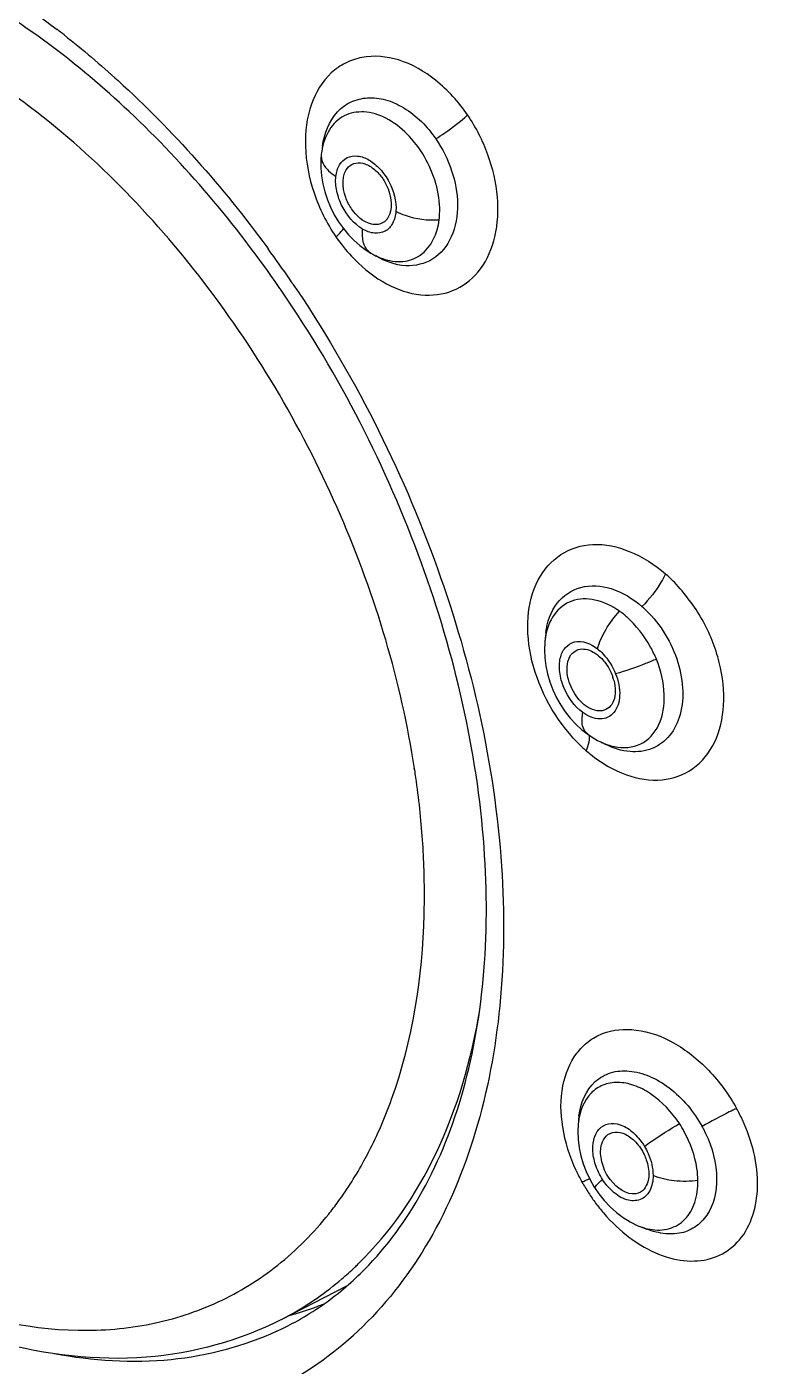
# Model space of a CAD drawing. Header units: millimetres. Extents: x 1241 to 1836, y -3 to 418.
# Drawn here: x 1635.13 to 1639.02, y 350.18 to 357.29 of the extents above; entities that cross this region are included whole.
import ezdxf

# ---------------------------------------------------------------- set-up
doc = ezdxf.new("R2010")
doc.units = ezdxf.units.MM
doc.header["$LTSCALE"] = 32.67
doc.layers.get('0').update_dxf_attribs({"linetype": 'CONTINUOUS'})
doc.layers.add('1', color=7, linetype='CONTINUOUS')

msp = doc.modelspace()

# ---------------------------------------------------------------- linework, layer by layer
at = {"color": 7, "linetype": 'Continuous'}
for p, q in [((1636.7022, 356.6576), (1636.6982, 356.6307)), ((1636.6934, 356.5848), (1636.6931, 356.5418)), ((1636.696, 356.6148), (1636.6934, 356.5848)), ((1636.698, 356.6293), (1636.696, 356.6148)), ((1636.6982, 356.6307), (1636.698, 356.6293)), ((1636.8702, 356.1571), (1636.901, 356.1301)), ((1636.4064, 356.1221), (1636.4136, 356.1123)), ((1636.9586, 356.09), (1636.9696, 356.0836)), ((1636.9695, 356.0837), (1636.9696, 356.0836)), ((1637.8834, 354.0234), (1637.8815, 353.982)), ((1637.884, 354.0299), (1637.8834, 354.0234)), ((1637.886, 354.0472), (1637.8861, 354.0484)), ((1638.0478, 353.5878), (1638.0796, 353.5587)), ((1638.0796, 353.5587), (1638.1109, 353.5345)), ((1638.1634, 353.502), (1638.1785, 353.4944)), ((1638.1785, 353.4944), (1638.1803, 353.4935)), ((1638.1803, 353.4933), (1638.207, 353.4803)), ((1638.2072, 353.4804), (1638.2044, 353.4818)), ((1637.1911, 353.3447), (1637.1897, 353.352)), ((1637.1923, 353.3444), (1637.1911, 353.3517)), ((1638.0606, 351.4634), (1638.0589, 351.4257)), ((1638.0623, 351.4862), (1638.0623, 351.4869)), ((1638.0747, 351.2954), (1638.0868, 351.2537)), ((1638.0868, 351.2537), (1638.1023, 351.2125)), ((1638.1503, 351.1224), (1638.1699, 351.094)), ((1638.4079, 350.913), (1638.424, 350.9066)), ((1636.4844, 350.4266), (1636.8306, 350.6049)), ((1636.5565, 350.4131), (1636.5562, 350.413))]:
    msp.add_line(p, q, dxfattribs=at)
for points in [[(1636.6931, 356.5418), (1636.6965, 356.4993), (1636.7037, 356.4566), (1636.7144, 356.4141), (1636.7283, 356.3728), (1636.7451, 356.3327), (1636.765, 356.2935), (1636.788, 356.2557)], [(1636.788, 356.2557), (1636.8136, 356.2199), (1636.8412, 356.1869), (1636.8702, 356.1571)], [(1636.901, 356.1301), (1636.9338, 356.1057), (1636.9586, 356.0899)], [(1636.9698, 356.0835), (1636.9741, 356.0811), (1636.9792, 356.0782), (1636.9845, 356.075), (1636.9854, 356.0745)], [(1637.8856, 354.0485), (1637.8851, 354.0426), (1637.8845, 354.0355), (1637.884, 354.0313)], [(1637.8815, 353.982), (1637.8833, 353.9402), (1637.8886, 353.8978), (1637.8975, 353.8551), (1637.91, 353.8127), (1637.9263, 353.7701), (1637.9458, 353.7286), (1637.9677, 353.6896), (1637.9918, 353.6534), (1638.0185, 353.6193), (1638.0478, 353.5878)], [(1638.1109, 353.5345), (1638.1351, 353.5183), (1638.1634, 353.502)], [(1638.0623, 351.4862), (1638.0616, 351.4764), (1638.0609, 351.4669), (1638.0605, 351.4625)], [(1638.0589, 351.4257), (1638.0607, 351.3818), (1638.0659, 351.3381), (1638.0747, 351.2954)], [(1638.1023, 351.2125), (1638.1218, 351.1714), (1638.1455, 351.13), (1638.1504, 351.1223)], [(1638.1699, 351.094), (1638.1979, 351.0589), (1638.2298, 351.0249), (1638.2639, 350.9943), (1638.2993, 350.9676), (1638.3366, 350.9447), (1638.3745, 350.9263), (1638.3878, 350.921)], [(1638.3871, 350.9211), (1638.3964, 350.9175), (1638.4079, 350.913)]]:
    msp.add_lwpolyline(points, dxfattribs=at)
for centre, radius, start, end in [((1632.3427, 353.4377), 4.8418, 51.90411, 52.47264), ((1636.9266, 356.3133), 0.3982, 353.33739, 359.59616), ((1631.1354, 352.2564), 6.5366, 34.38406, 36.14879), ((1637.1385, 356.3882), 0.3483, 241.00381, 244.76074), ((1637.1284, 356.3664), 0.3243, 244.73571, 250.73021), ((1631.0853, 352.2219), 6.5974, 34.14969, 34.38753), ((1631.2943, 352.3339), 6.2916, 34.38605, 34.61058), ((1637.987, 353.7688), 0.8181, 44.42073, 49.00348), ((1638.0147, 353.8152), 0.4572, 48.72948, 54.44557), ((1638.0511, 353.8098), 0.5324, 48.11263, 49.18233), ((1638.2548, 353.9916), 0.3729, 171.41216, 173.86982), ((1638.3399, 354.0157), 0.455, 172.64706, 175.88005), ((1638.0096, 353.7569), 0.2484, 14.93046, 19.62854), ((1638.6618, 354.0862), 0.8491, 224.44506, 225.05476), ((1638.635, 354.0588), 0.8108, 225.02787, 228.98307), ((1638.6279, 354.0561), 0.804, 229.23696, 231.35612), ((1632.3962, 352.6176), 4.8508, 8.14149, 8.61782), ((1632.697, 352.6563), 4.5476, 3.99883, 8.19533), ((1633.1062, 352.683), 4.1375, 359.55844, 4.0252), ((1633.3073, 352.6824), 3.9364, 358.47968, 359.54366), ((1638.0723, 351.0889), 0.9479, 24.81845, 28.93608), ((1638.4423, 351.4296), 0.383, 173.79826, 174.93737), ((1638.4567, 351.4605), 0.3952, 173.14779, 176.17824), ((1638.0934, 351.1364), 0.6032, 28.45284, 33.2037), ((1638.1602, 351.1409), 0.6387, 28.13699, 29.07579), ((1635.0467, 352.2968), 2.1391, 331.26594, 332.79214), ((1638.9078, 351.6134), 0.9451, 204.80838, 208.91041), ((1638.9888, 351.6657), 1.0413, 209.27454, 213.01803), ((1638.9732, 351.6553), 1.0226, 213.0097, 216.68822), ((1638.7911, 351.474), 0.7644, 233.41572, 234.05753), ((1638.7801, 351.4586), 0.7456, 234.04748, 237.02978), ((1635.6695, 351.9748), 1.7509, 310.45858, 313.46806), ((1635.6536, 351.9917), 1.7741, 313.46369, 314.27438), ((1635.7061, 351.9308), 1.6937, 299.15399, 310.48003), ((1635.7657, 351.8364), 1.6293, 309.35727, 314.28407), ((1635.8083, 351.7838), 1.5616, 298.61708, 309.37264), ((1636.0723, 352.1008), 1.7142, 285.36092, 289.88304), ((1636.0802, 352.0782), 1.6903, 289.89083, 292.0495), ((1635.7243, 351.9015), 1.6592, 297.26498, 299.09967), ((1635.7568, 351.8827), 1.6731, 296.5552, 298.54414), ((1635.7557, 351.885), 1.6756, 294.8172, 296.55491)]:
    msp.add_arc(centre, radius, start, end, dxfattribs=at)
for points, knots in [([(1632.4303, 351.9516), (1632.1545, 352.3546), (1631.6964, 353.2117), (1631.3101, 354.5626), (1631.2661, 355.6797), (1631.4271, 356.4755), (1631.6316, 356.9838), (1631.9198, 357.4082), (1632.2852, 357.7345), (1632.7167, 357.9498), (1633.1985, 358.0463), (1633.7138, 358.0232), (1634.451, 357.8304), (1634.9696, 357.5253), (1635.2921, 357.2776)], [0, 0, 0, 0, 0.153873, 0.303399, 0.439597, 0.501144, 0.558098, 0.611087, 0.661377, 0.710765, 0.761237, 0.814541, 0.871885, 1, 1, 1, 1]), ([(1636.4725, 355.9075), (1636.2399, 356.2444), (1635.7337, 356.8459), (1634.9709, 357.4252), (1634.3418, 357.7148), (1633.8966, 357.8365), (1633.4725, 357.8688), (1633.2026, 357.8299), (1633.0773, 357.7957)], [0, 0, 0, 0, 0.298994, 0.569805, 0.691403, 0.802937, 0.905115, 1, 1, 1, 1]), ([(1637.1911, 353.3517), (1637.1204, 353.8137), (1636.8445, 354.7308), (1636.1357, 355.9455), (1635.3342, 356.7689), (1634.619, 357.2231), (1634.0904, 357.4381), (1633.5708, 357.5287), (1633.0781, 357.4882), (1632.6332, 357.3139), (1632.2579, 357.0128), (1631.9678, 356.6013), (1631.7708, 356.0976), (1631.6712, 355.5206), (1631.6704, 355.1144), (1631.6849, 354.9049)], [0, 0, 0, 0, 0.146983, 0.29735, 0.43883, 0.503329, 0.562709, 0.617158, 0.667712, 0.716257, 0.765207, 0.816859, 0.872837, 0.933956, 1, 1, 1, 1]), ([(1635.33, 357.2482), (1635.4286, 357.1709), (1635.8255, 356.8342), (1636.1728, 356.4406), (1636.4064, 356.1221)], [0, 0, 0, 0, 0.240798, 1, 1, 1, 1]), ([(1637.4729, 356.8232), (1637.4258, 356.8921), (1637.3179, 357.0113), (1637.1215, 357.127), (1636.944, 357.1435), (1636.8226, 357.103), (1636.7172, 357.0293), (1636.6258, 356.8751), (1636.5991, 356.6473), (1636.6475, 356.4027), (1636.7244, 356.2474), (1636.7737, 356.1758)], [0, 0, 0, 0, 0.139941, 0.265397, 0.37443, 0.425834, 0.477318, 0.587204, 0.713568, 0.854178, 1, 1, 1, 1]), ([(1636.7023, 356.6575), (1636.7117, 356.723), (1636.7473, 356.8213), (1636.8515, 356.8977), (1636.9428, 356.9198), (1637.0413, 356.9081), (1637.1756, 356.8457), (1637.26, 356.7616), (1637.3045, 356.696)], [0, 0, 0, 0, 0.242904, 0.352174, 0.462255, 0.579445, 0.709145, 1, 1, 1, 1]), ([(1637.3248, 356.3105), (1637.3258, 356.4107), (1637.2791, 356.5645), (1637.1592, 356.7232), (1637.0484, 356.8097), (1636.9283, 356.8481), (1636.8122, 356.8284), (1636.7287, 356.7454), (1636.7046, 356.6707), (1636.6982, 356.6307)], [0, 0, 0, 0, 0.286044, 0.432024, 0.565332, 0.68082, 0.782467, 0.88429, 1, 1, 1, 1]), ([(1636.8926, 356.0364), (1636.944, 355.9878), (1637.0534, 355.9078), (1637.2398, 355.8532), (1637.4194, 355.8843), (1637.557, 356.0037), (1637.6308, 356.1827), (1637.641, 356.395), (1637.5886, 356.6174), (1637.5175, 356.7581), (1637.4729, 356.8232)], [0, 0, 0, 0, 0.132587, 0.249515, 0.354797, 0.459743, 0.576145, 0.708085, 0.852053, 1, 1, 1, 1]), ([(1637.3045, 356.696), (1637.3203, 356.7063), (1637.3785, 356.7458), (1637.4349, 356.7884), (1637.4729, 356.8232)], [0, 0, 0, 0, 0.267819, 1, 1, 1, 1]), ([(1637.3045, 356.696), (1637.3398, 356.6442), (1637.3945, 356.5323), (1637.419, 356.4093), (1637.4191, 356.349)], [0, 0, 0, 0, 0.509737, 1, 1, 1, 1]), ([(1636.6971, 356.5895), (1636.6988, 356.5808), (1636.713, 356.5422), (1636.7463, 356.5139), (1636.7734, 356.4972)], [0, 0, 0, 0, 0.21646, 1, 1, 1, 1]), ([(1636.7734, 356.4972), (1636.7759, 356.5185), (1636.7868, 356.5582), (1636.8304, 356.6023), (1636.8922, 356.61), (1636.9548, 356.5852), (1637.0125, 356.5357), (1637.0727, 356.448), (1637.0963, 356.3651), (1637.0922, 356.3123)], [0, 0, 0, 0, 0.115071, 0.214041, 0.313552, 0.429958, 0.566391, 0.715521, 1, 1, 1, 1]), ([(1636.8567, 356.3245), (1636.8439, 356.3433), (1636.8088, 356.4095), (1636.8021, 356.5094), (1636.8407, 356.5478)], [0, 0, 0, 0, 0.294849, 1, 1, 1, 1]), ([(1636.8407, 356.5478), (1636.8511, 356.5581), (1636.8806, 356.5732), (1636.9324, 356.5659), (1636.9818, 356.5348), (1637.0095, 356.5036), (1637.0219, 356.4855)], [0, 0, 0, 0, 0.203712, 0.427848, 0.69541, 1, 1, 1, 1]), ([(1636.9153, 356.2169), (1636.8686, 356.2447), (1636.8117, 356.3129), (1636.7754, 356.4158), (1636.7703, 356.4714), (1636.7734, 356.4972)], [0, 0, 0, 0, 0.498782, 0.760968, 1, 1, 1, 1]), ([(1637.0219, 356.4855), (1637.0334, 356.4687), (1637.0665, 356.4064), (1637.077, 356.3212), (1637.05, 356.2775)], [0, 0, 0, 0, 0.28413, 1, 1, 1, 1]), ([(1636.998, 356.2418), (1636.9863, 356.2399), (1636.9285, 356.2436), (1636.8818, 356.2878), (1636.8567, 356.3245)], [0, 0, 0, 0, 0.210436, 1, 1, 1, 1]), ([(1637.0922, 356.3123), (1637.0905, 356.2899), (1637.0813, 356.2479), (1637.0379, 356.2), (1636.9744, 356.1903), (1636.9344, 356.2056), (1636.9153, 356.2169)], [0, 0, 0, 0, 0.271575, 0.502362, 0.731641, 1, 1, 1, 1]), ([(1637.4191, 356.349), (1637.4195, 356.29), (1637.4023, 356.1781), (1637.2992, 356.0442), (1637.1365, 356.0074), (1637.0335, 356.0458), (1636.9854, 356.0745)], [0, 0, 0, 0, 0.274701, 0.510998, 0.739267, 1, 1, 1, 1]), ([(1637.0922, 356.3123), (1637.1079, 356.3036), (1637.1802, 356.272), (1637.2615, 356.2625), (1637.3221, 356.2671)], [0, 0, 0, 0, 0.227774, 1, 1, 1, 1]), ([(1637.05, 356.2775), (1637.0471, 356.2728), (1637.0343, 356.2555), (1637.0136, 356.2444), (1636.998, 356.2418)], [0, 0, 0, 0, 0.262261, 1, 1, 1, 1]), ([(1637.0213, 356.0603), (1637.0554, 356.0485), (1637.1257, 356.0364), (1637.265, 356.0837), (1637.3136, 356.1963), (1637.3221, 356.2671)], [0, 0, 0, 0, 0.257127, 0.491307, 1, 1, 1, 1]), ([(1636.7737, 356.1758), (1636.7782, 356.1799), (1636.7924, 356.1939), (1636.8063, 356.2086), (1636.8136, 356.2204)], [0, 0, 0, 0, 0.305349, 1, 1, 1, 1]), ([(1636.7737, 356.1758), (1636.7825, 356.163), (1636.8185, 356.1136), (1636.8595, 356.0677), (1636.8926, 356.0364)], [0, 0, 0, 0, 0.254023, 1, 1, 1, 1]), ([(1636.9252, 356.1296), (1636.9226, 356.1357), (1636.9134, 356.1639), (1636.913, 356.1942), (1636.9153, 356.2169)], [0, 0, 0, 0, 0.225675, 1, 1, 1, 1]), ([(1636.9033, 350.67), (1637.0259, 350.7896), (1637.2464, 351.0835), (1637.4648, 351.6203), (1637.5774, 352.2519), (1637.5773, 353.2179), (1637.2801, 354.491), (1636.7919, 355.4408), (1636.4863, 355.8873)], [0, 0, 0, 0, 0.091824, 0.194036, 0.308173, 0.433696, 0.709878, 1, 1, 1, 1]), ([(1636.5452, 355.9254), (1636.8622, 355.458), (1637.3684, 354.4633), (1637.6726, 353.1283), (1637.6666, 352.1099), (1637.5417, 351.4335), (1637.2991, 350.8482), (1637.0539, 350.5241), (1636.9163, 350.39)], [0, 0, 0, 0, 0.285318, 0.557626, 0.682565, 0.797692, 0.902945, 1, 1, 1, 1]), ([(1636.4844, 350.4266), (1636.2634, 350.3128), (1635.7521, 350.1748), (1634.9395, 350.274), (1634.1327, 350.637), (1633.3745, 351.2251), (1632.7045, 351.9966), (1632.1626, 352.9013), (1631.783, 353.8798), (1631.651, 354.5626), (1631.6223, 354.8991)], [0, 0, 0, 0, 0.099045, 0.204344, 0.320141, 0.447372, 0.583786, 0.724959, 0.865445, 1, 1, 1, 1]), ([(1631.6849, 354.9049), (1631.7103, 354.5405), (1631.8545, 353.7975), (1632.2899, 352.7444), (1632.915, 351.7951), (1633.6776, 351.0324), (1634.5145, 350.521), (1635.2496, 350.3434), (1635.7897, 350.3878), (1636.1534, 350.5056), (1636.4766, 350.7056), (1636.6553, 350.8865), (1636.735, 350.9861)], [0, 0, 0, 0, 0.140003, 0.287353, 0.434232, 0.572878, 0.697438, 0.80601, 0.855663, 0.90353, 0.951122, 1, 1, 1, 1]), ([(1638.0556, 353.4916), (1637.9404, 353.6101), (1637.8134, 353.8347), (1637.7818, 354.1473), (1637.8301, 354.3531), (1637.9578, 354.5026), (1638.1444, 354.5592), (1638.3459, 354.5134), (1638.4671, 354.4359), (1638.5237, 354.3862)], [0, 0, 0, 0, 0.289219, 0.424658, 0.543942, 0.64928, 0.752837, 0.868232, 1, 1, 1, 1]), ([(1638.5237, 354.3862), (1638.5171, 354.3719), (1638.4832, 354.309), (1638.4381, 354.2525), (1638.3991, 354.2127)], [0, 0, 0, 0, 0.220391, 1, 1, 1, 1]), ([(1637.8886, 354.074), (1637.8958, 354.1296), (1637.9309, 354.2364), (1638.0732, 354.3335), (1638.2494, 354.318), (1638.3513, 354.2542), (1638.3991, 354.2127)], [0, 0, 0, 0, 0.251451, 0.475177, 0.716335, 1, 1, 1, 1]), ([(1638.1258, 353.4281), (1638.183, 353.3824), (1638.3026, 353.3101), (1638.5013, 353.2759), (1638.6811, 353.34), (1638.801, 353.4921), (1638.8447, 353.6962), (1638.8187, 353.9238), (1638.728, 354.1496), (1638.6276, 354.2817), (1638.5713, 354.3414)], [0, 0, 0, 0, 0.130042, 0.243674, 0.346738, 0.452692, 0.5728, 0.708614, 0.854272, 1, 1, 1, 1]), ([(1638.2805, 354.1872), (1638.2415, 354.2151), (1638.1596, 354.2554), (1638.0243, 354.2559), (1637.9203, 354.1734), (1637.8927, 354.0909), (1637.8861, 354.0473)], [0, 0, 0, 0, 0.278992, 0.516652, 0.743383, 1, 1, 1, 1]), ([(1638.1633, 353.9879), (1638.1722, 354.0235), (1638.2052, 354.0951), (1638.2523, 354.1575), (1638.2805, 354.1872)], [0, 0, 0, 0, 0.472544, 1, 1, 1, 1]), ([(1638.4066, 354.2062), (1638.487, 354.1342), (1638.5778, 353.9913), (1638.6219, 353.7868), (1638.6115, 353.6431), (1638.5562, 353.5236), (1638.4558, 353.4488), (1638.3293, 353.4329), (1638.2472, 353.4605), (1638.2072, 353.4804)], [0, 0, 0, 0, 0.289873, 0.430651, 0.558324, 0.670348, 0.77372, 0.880005, 1, 1, 1, 1]), ([(1638.4757, 353.9331), (1638.4666, 353.9549), (1638.4268, 354.0385), (1638.368, 354.1133), (1638.3163, 354.1589)], [0, 0, 0, 0, 0.255173, 1, 1, 1, 1]), ([(1638.0856, 353.6497), (1638.0404, 353.6821), (1637.9885, 353.7548), (1637.9594, 353.86), (1637.9599, 353.9352), (1637.9862, 353.997), (1638.0608, 354.0443), (1638.1294, 354.0141), (1638.1633, 353.9879)], [0, 0, 0, 0, 0.291187, 0.438191, 0.568868, 0.678228, 0.775414, 1, 1, 1, 1]), ([(1638.0085, 353.8249), (1638.0049, 353.8386), (1637.9965, 353.8854), (1638.006, 353.9409), (1638.03, 353.9651)], [0, 0, 0, 0, 0.293288, 1, 1, 1, 1]), ([(1638.03, 353.9651), (1638.0385, 353.9737), (1638.0606, 353.9874), (1638.1014, 353.9885), (1638.1431, 353.972), (1638.1681, 353.9527), (1638.1801, 353.941)], [0, 0, 0, 0, 0.215369, 0.441754, 0.701987, 1, 1, 1, 1]), ([(1638.1633, 353.9879), (1638.1736, 353.9799), (1638.2138, 353.9426), (1638.2434, 353.8946), (1638.259, 353.8559)], [0, 0, 0, 0, 0.238296, 1, 1, 1, 1]), ([(1638.1801, 353.941), (1638.1871, 353.9343), (1638.2139, 353.9047), (1638.2335, 353.8688), (1638.2436, 353.8404)], [0, 0, 0, 0, 0.242953, 1, 1, 1, 1]), ([(1638.2534, 353.4685), (1638.299, 353.459), (1638.4008, 353.4653), (1638.5062, 353.5857), (1638.5281, 353.7554), (1638.5001, 353.8737), (1638.4757, 353.9331)], [0, 0, 0, 0, 0.219981, 0.437192, 0.696762, 1, 1, 1, 1]), ([(1638.4757, 353.9331), (1638.4564, 353.9249), (1638.3853, 353.8962), (1638.313, 353.8699), (1638.259, 353.8559)], [0, 0, 0, 0, 0.273286, 1, 1, 1, 1]), ([(1638.1877, 353.6596), (1638.1704, 353.6567), (1638.1182, 353.6662), (1638.0502, 353.726), (1638.018, 353.7895), (1638.0085, 353.8249)], [0, 0, 0, 0, 0.20171, 0.578183, 1, 1, 1, 1]), ([(1638.259, 353.8559), (1638.2738, 353.8192), (1638.2897, 353.7482), (1638.2665, 353.6596), (1638.2188, 353.6212), (1638.1579, 353.6095), (1638.112, 353.6308), (1638.0856, 353.6497)], [0, 0, 0, 0, 0.301849, 0.54261, 0.646839, 0.752015, 1, 1, 1, 1]), ([(1638.2497, 353.8209), (1638.2547, 353.8021), (1638.2598, 353.7655), (1638.2526, 353.7141), (1638.2277, 353.6746), (1638.2009, 353.6618), (1638.1877, 353.6596)], [0, 0, 0, 0, 0.302335, 0.566552, 0.79114, 1, 1, 1, 1]), ([(1638.1109, 353.5345), (1638.0967, 353.5446), (1638.0765, 353.5851), (1638.081, 353.6267), (1638.0856, 353.6497)], [0, 0, 0, 0, 0.425855, 1, 1, 1, 1]), ([(1638.1029, 353.4471), (1638.1095, 353.4619), (1638.1192, 353.4883), (1638.1223, 353.5174), (1638.1195, 353.5289)], [0, 0, 0, 0, 0.578239, 1, 1, 1, 1]), ([(1638.1803, 353.4935), (1638.1864, 353.4907), (1638.21, 353.4803), (1638.2347, 353.4725), (1638.2534, 353.4685)], [0, 0, 0, 0, 0.25868, 1, 1, 1, 1]), ([(1636.9491, 351.3187), (1636.9951, 351.4082), (1637.1664, 351.8072), (1637.2335, 352.2457), (1637.2423, 352.578)], [0, 0, 0, 0, 0.232432, 1, 1, 1, 1]), ([(1636.8921, 350.7214), (1637.0627, 350.8877), (1637.3534, 351.3155), (1637.4939, 351.8078), (1637.5373, 352.0709)], [0, 0, 0, 0, 0.471793, 1, 1, 1, 1]), ([(1638.0499, 351.2168), (1638.0159, 351.2904), (1637.9689, 351.4389), (1637.9633, 351.6591), (1638.0267, 351.8178), (1638.1115, 351.9052), (1638.2153, 351.9642), (1638.3806, 351.9765), (1638.5421, 351.9164), (1638.6658, 351.8327), (1638.7866, 351.7226), (1638.8613, 351.6209), (1638.9018, 351.5475)], [0, 0, 0, 0, 0.143083, 0.27105, 0.381816, 0.43309, 0.483458, 0.589468, 0.71236, 0.7807, 0.852136, 1, 1, 1, 1]), ([(1632.4303, 351.9516), (1632.7366, 351.5041), (1633.2674, 350.8988), (1634.1009, 350.3028), (1634.7263, 350.0046), (1635.347, 349.856), (1635.9411, 349.8669), (1636.4824, 350.0423), (1636.785, 350.2619), (1636.9163, 350.39)], [0, 0, 0, 0, 0.302774, 0.44184, 0.570008, 0.68715, 0.795058, 0.89757, 1, 1, 1, 1]), ([(1638.0644, 351.5076), (1638.0724, 351.5744), (1638.1144, 351.676), (1638.232, 351.7444), (1638.3356, 351.751), (1638.4441, 351.7218), (1638.589, 351.6347), (1638.675, 351.5297), (1638.7185, 351.4512)], [0, 0, 0, 0, 0.224765, 0.329342, 0.439945, 0.562676, 0.69999, 1, 1, 1, 1]), ([(1638.5981, 351.4668), (1638.5577, 351.5285), (1638.4822, 351.609), (1638.3611, 351.6729), (1638.2729, 351.6902), (1638.1908, 351.6764), (1638.0977, 351.6137), (1638.0677, 351.5275), (1638.0615, 351.4709)], [0, 0, 0, 0, 0.301724, 0.435673, 0.55491, 0.662702, 0.767131, 1, 1, 1, 1]), ([(1638.9018, 351.5475), (1638.8888, 351.5414), (1638.8269, 351.5108), (1638.7661, 351.478), (1638.7185, 351.4512)], [0, 0, 0, 0, 0.208545, 1, 1, 1, 1]), ([(1638.1895, 351.1699), (1638.1738, 351.1942), (1638.1501, 351.2465), (1638.1298, 351.3417), (1638.155, 351.4438), (1638.2379, 351.474), (1638.3035, 351.4575), (1638.3645, 351.4127), (1638.3978, 351.3701), (1638.4124, 351.3459)], [0, 0, 0, 0, 0.150883, 0.293315, 0.514339, 0.611323, 0.721431, 0.85291, 1, 1, 1, 1]), ([(1638.3744, 350.8331), (1638.4219, 350.8023), (1638.5191, 350.754), (1638.6724, 350.7278), (1638.8143, 350.7575), (1638.9688, 350.8779), (1639.0445, 351.1568), (1638.9825, 351.3757), (1638.9326, 351.4868)], [0, 0, 0, 0, 0.135355, 0.256146, 0.365477, 0.471841, 0.708758, 1, 1, 1, 1]), ([(1638.4124, 351.3459), (1638.4243, 351.3548), (1638.4846, 351.3975), (1638.5473, 351.4367), (1638.5981, 351.4668)], [0, 0, 0, 0, 0.201465, 1, 1, 1, 1]), ([(1638.1813, 351.3415), (1638.1822, 351.3473), (1638.187, 351.3686), (1638.1977, 351.3889), (1638.2088, 351.4002)], [0, 0, 0, 0, 0.272544, 1, 1, 1, 1]), ([(1638.2088, 351.4002), (1638.2206, 351.4121), (1638.2569, 351.4282), (1638.3171, 351.4118), (1638.3713, 351.3678), (1638.3992, 351.3261), (1638.4105, 351.3027)], [0, 0, 0, 0, 0.196775, 0.421716, 0.695194, 1, 1, 1, 1]), ([(1638.7235, 351.442), (1638.7625, 351.3692), (1638.8106, 351.2209), (1638.7855, 351.0287), (1638.7022, 350.9256), (1638.6188, 350.8823), (1638.5213, 350.8771), (1638.4564, 350.8938), (1638.4242, 350.9067)], [0, 0, 0, 0, 0.297553, 0.547022, 0.656333, 0.762429, 0.874978, 1, 1, 1, 1]), ([(1638.6966, 351.1649), (1638.6962, 351.1862), (1638.6884, 351.2763), (1638.6564, 351.3632), (1638.6237, 351.4238)], [0, 0, 0, 0, 0.236614, 1, 1, 1, 1]), ([(1638.3674, 351.0945), (1638.317, 351.0855), (1638.2329, 351.1491), (1638.185, 351.2486), (1638.1767, 351.3125), (1638.1813, 351.3415)], [0, 0, 0, 0, 0.45442, 0.740089, 1, 1, 1, 1]), ([(1638.4124, 351.3459), (1638.4197, 351.3338), (1638.4444, 351.2856), (1638.4579, 351.231), (1638.4582, 351.191)], [0, 0, 0, 0, 0.260446, 1, 1, 1, 1]), ([(1636.735, 350.9861), (1636.7523, 351.0078), (1636.8209, 351.0976), (1636.8814, 351.1936), (1636.9224, 351.2684)], [0, 0, 0, 0, 0.245512, 1, 1, 1, 1]), ([(1638.4105, 351.3027), (1638.415, 351.2936), (1638.4297, 351.2582), (1638.4368, 351.2192), (1638.4356, 351.1909)], [0, 0, 0, 0, 0.263142, 1, 1, 1, 1]), ([(1638.4582, 351.191), (1638.4585, 351.1632), (1638.4509, 351.1221), (1638.4207, 351.08), (1638.3797, 351.0544), (1638.3101, 351.0567), (1638.2643, 351.0874), (1638.2425, 351.1071)], [0, 0, 0, 0, 0.266155, 0.380845, 0.488946, 0.71763, 1, 1, 1, 1]), ([(1638.6966, 351.1649), (1638.6548, 351.159), (1638.5735, 351.1579), (1638.4933, 351.1755), (1638.4582, 351.191)], [0, 0, 0, 0, 0.524498, 1, 1, 1, 1]), ([(1638.0805, 351.1565), (1638.0841, 351.1582), (1638.0968, 351.1641), (1638.1097, 351.1698), (1638.119, 351.1735)], [0, 0, 0, 0, 0.286857, 1, 1, 1, 1]), ([(1638.1503, 351.1224), (1638.1492, 351.1242), (1638.1514, 351.1314), (1638.1641, 351.1471), (1638.1784, 351.1603), (1638.1895, 351.1699)], [0, 0, 0, 0, 0.101508, 0.300824, 1, 1, 1, 1]), ([(1638.4338, 351.1736), (1638.433, 351.1683), (1638.4288, 351.1488), (1638.4197, 351.1302), (1638.4103, 351.1192)], [0, 0, 0, 0, 0.270271, 1, 1, 1, 1]), ([(1638.443, 350.9055), (1638.4764, 350.8995), (1638.545, 350.9002), (1638.6355, 350.9539), (1638.6875, 351.0505), (1638.6973, 351.1253), (1638.6966, 351.1649)], [0, 0, 0, 0, 0.242513, 0.470822, 0.716677, 1, 1, 1, 1]), ([(1638.1532, 351.0443), (1638.1664, 351.0265), (1638.2204, 350.9589), (1638.2838, 350.8985), (1638.3355, 350.8601)], [0, 0, 0, 0, 0.256245, 1, 1, 1, 1]), ([(1636.459, 350.3641), (1636.2831, 350.2828), (1635.8868, 350.1787), (1635.4803, 350.2054), (1635.2768, 350.2447)], [0, 0, 0, 0, 0.483067, 1, 1, 1, 1])]:
    msp.add_open_spline(points, degree=3, knots=knots, dxfattribs=at)
for points in [[(1636.696, 356.6148), (1636.695, 356.6064), (1636.6954, 356.5977), (1636.6971, 356.5895)], [(1636.9401, 356.1055), (1636.9339, 356.1126), (1636.929, 356.1209), (1636.9252, 356.1296)], [(1636.9586, 356.09), (1636.9516, 356.0941), (1636.9454, 356.0994), (1636.9401, 356.1055)], [(1638.4356, 351.1909), (1638.4353, 351.1851), (1638.4348, 351.1793), (1638.4338, 351.1736)], [(1638.2425, 351.1071), (1638.2221, 351.1254), (1638.2044, 351.1469), (1638.1895, 351.1699)], [(1638.4103, 351.1192), (1638.3996, 351.1067), (1638.3837, 351.0974), (1638.3674, 351.0945)], [(1638.3877, 350.921), (1638.4056, 350.9142), (1638.4241, 350.9088), (1638.443, 350.9055)]]:
    msp.add_open_spline(points, degree=3, dxfattribs=at)
at = {"layer": '1', "color": 7, "linetype": 'Continuous'}
for points, knots in [([(1636.9962, 337.3888), (1636.0453, 337.7198), (1634.1357, 338.6295), (1631.4684, 340.5363), (1628.9674, 342.9709), (1626.7255, 345.8418), (1624.8249, 349.0422), (1623.3365, 352.4524), (1622.316, 355.9453), (1621.8021, 359.3914), (1621.8153, 362.6641), (1622.3602, 365.6452), (1623.4256, 368.2253), (1624.7522, 369.9806), (1626.0205, 371.0492), (1627.0556, 371.6812), (1628.1761, 372.1464), (1629.7888, 372.5441), (1631.9926, 372.5865), (1633.7288, 372.1703), (1634.5979, 371.8677)], [0, 0, 0, 0, 0.060652, 0.126472, 0.196722, 0.270171, 0.345279, 0.42036, 0.49373, 0.563859, 0.629526, 0.69001, 0.745288, 0.79624, 0.820706, 0.844851, 0.869007, 0.893503, 0.944566, 1, 1, 1, 1]), ([(1636.9122, 339.1203), (1636.0558, 339.4184), (1634.336, 340.2377), (1631.9338, 341.955), (1629.6813, 344.1476), (1627.6622, 346.7331), (1625.9505, 349.6155), (1624.61, 352.6868), (1623.691, 355.8326), (1623.2281, 358.9361), (1623.2401, 361.8836), (1623.7305, 364.5683), (1624.691, 366.8924), (1626.102, 368.7623), (1627.9203, 370.0825), (1630.0595, 370.7761), (1632.4051, 370.8193), (1633.9695, 370.445), (1634.7522, 370.1725)], [0, 0, 0, 0, 0.060669, 0.126507, 0.196777, 0.270246, 0.345375, 0.420477, 0.493868, 0.564016, 0.629701, 0.690202, 0.745496, 0.796462, 0.844947, 0.893474, 0.944551, 1, 1, 1, 1]), ([(1623.6296, 369.0349), (1623.2875, 368.4681), (1622.6896, 367.2396), (1622.0769, 365.231), (1621.7297, 363.0487), (1621.6205, 359.8937), (1622.1776, 355.7445), (1623.8047, 350.8315), (1626.2891, 346.1999), (1628.9752, 342.7843), (1631.4092, 340.4798), (1633.8684, 338.5966), (1635.9033, 337.5219), (1637.2953, 337.0373)], [0, 0, 0, 0, 0.051584, 0.10586, 0.163077, 0.223249, 0.351315, 0.486767, 0.624473, 0.758849, 0.823278, 0.885162, 1, 1, 1, 1])]:
    msp.add_open_spline(points, degree=3, knots=knots, dxfattribs=at)

doc.saveas('drawing.dxf')
